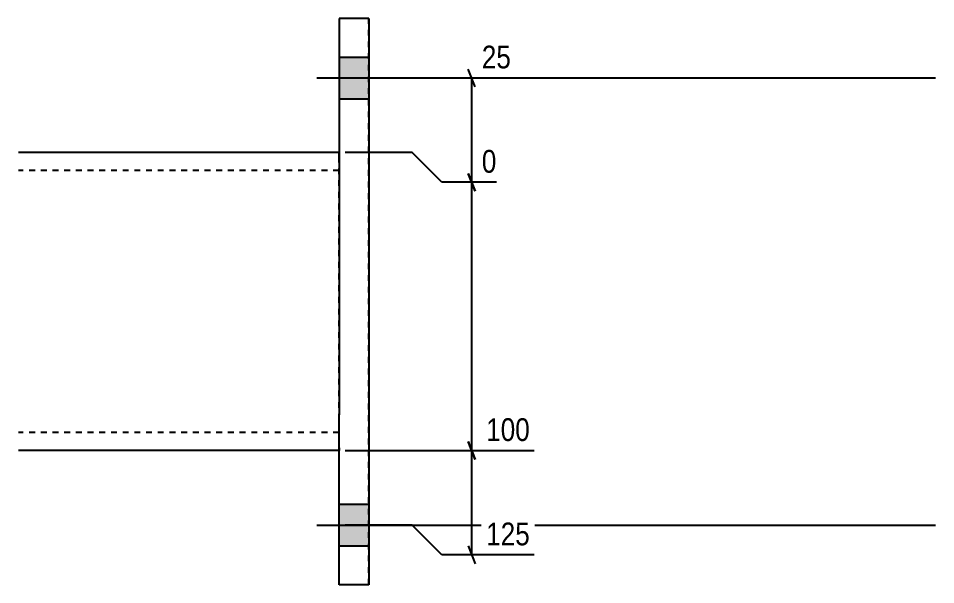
# Model space of a CAD drawing. Header units: millimetres. Extents: x 27 to 41002, y 3 to 1418.
# Drawn here: x 29650.2 to 29957.7, y 19.8 to 209.8 of the extents above; entities that cross this region are included whole.
import ezdxf

# ---------------------------------------------------------------- set-up
doc = ezdxf.new("R2010")
doc.units = ezdxf.units.MM
doc.linetypes.add('DXK_LINE_DOT2', pattern=[3.9198, 1.9599, -1.9599])
doc.layers.add('MÅLSÆTNING', color=7, linetype='Continuous')
doc.layers.add('STÅL', color=7, linetype='Continuous')
doc.styles.add('Arial Narrow', font='ARIALN.TTF', dxfattribs={"height": 0.2})

msp = doc.modelspace()

# ---------------------------------------------------------------- hatches: boundary and pattern name
at = {"layer": 'STÅL', "linetype": 'Continuous'}
for points in [[(29767.71, 182.8), (29767.71, 196.8), (29757.71, 196.8), (29757.71, 182.8)], [(29767.71, 182.8), (29767.71, 196.8), (29757.71, 196.8), (29757.71, 182.8)], [(29767.71, 32.8), (29767.71, 46.8), (29757.71, 46.8), (29757.71, 32.8)], [(29767.71, 32.8), (29767.71, 46.8), (29757.71, 46.8), (29757.71, 32.8)]]:
    msp.add_hatch(color=96, dxfattribs=at).paths.add_polyline_path(points)

# ---------------------------------------------------------------- linework, layer by layer
at = {"layer": 'MÅLSÆTNING', "color": 7, "linetype": 'Continuous'}
for p, q in [((29803.38, 186.8), (29800.98, 192.8)), ((29759.71, 189.8), (29815.33, 189.8)), ((29802.18, 154.8), (29802.18, 189.8)), ((29782.18, 164.8), (29759.71, 164.8)), ((29782.18, 164.8), (29759.71, 164.8)), ((29792.18, 154.8), (29782.18, 164.8)), ((29792.18, 154.8), (29782.18, 164.8)), ((29800.98, 157.8), (29803.38, 151.8)), ((29803.38, 151.8), (29800.98, 157.8)), ((29810.46, 154.8), (29792.18, 154.8)), ((29810.46, 154.8), (29792.18, 154.8)), ((29802.18, 64.8), (29802.18, 154.8)), ((29803.38, 61.8), (29800.98, 67.8)), ((29800.98, 67.8), (29803.38, 61.8)), ((29759.71, 64.8), (29823.12, 64.8)), ((29759.71, 64.8), (29823.12, 64.8)), ((29802.18, 29.8), (29802.18, 64.8)), ((29782.18, 39.8), (29759.71, 39.8)), ((29792.18, 29.8), (29782.18, 39.8)), ((29800.98, 32.8), (29803.38, 26.8)), ((29823.12, 29.8), (29792.18, 29.8))]:
    msp.add_line(p, q, dxfattribs=at)
at = {"layer": 'STÅL', "color": 2, "linetype": 'Continuous'}
for p, q in [((29767.71, 209.8), (29757.71, 209.8)), ((29757.71, 209.8), (29757.71, 162.28)), ((29767.71, 209.8), (29767.71, 19.8)), ((29757.71, 164.8), (29650.21, 164.8)), ((29757.71, 162.28), (29757.71, 161.29)), ((29757.71, 161.29), (29757.71, 76.8)), ((29757.71, 67.32), (29757.71, 76.8)), ((29757.71, 64.8), (29650.21, 64.8)), ((29757.71, 19.8), (29757.71, 67.32)), ((29767.71, 19.8), (29757.71, 19.8))]:
    msp.add_line(p, q, dxfattribs=at)
at = {"layer": 'STÅL', "color": 7, "linetype": 'DXK_LINE_DOT2'}
for p, q in [((29767.71, 19.8), (29767.71, 209.8)), ((29757.71, 163.89), (29757.71, 164.8)), ((29757.71, 162.28), (29757.71, 163.89)), ((29757.71, 67.32), (29757.71, 162.28)), ((29757.71, 158.8), (29650.21, 158.8)), ((29757.71, 70.8), (29650.21, 70.8)), ((29757.71, 65.72), (29757.71, 67.32)), ((29757.71, 65.72), (29757.71, 64.8))]:
    msp.add_line(p, q, dxfattribs=at)
at = {"layer": 'STÅL', "color": 96, "linetype": 'Continuous'}
for p, q in [((29757.71, 196.8), (29767.71, 196.8)), ((29757.71, 196.8), (29767.71, 196.8)), ((29750.21, 189.8), (29957.71, 189.8)), ((29750.21, 189.8), (29957.71, 189.8)), ((29757.71, 182.8), (29767.71, 182.8)), ((29757.71, 182.8), (29767.71, 182.8)), ((29757.71, 46.8), (29767.71, 46.8)), ((29757.71, 46.8), (29767.71, 46.8)), ((29750.21, 39.8), (29957.71, 39.8)), ((29750.21, 39.8), (29957.71, 39.8)), ((29757.71, 32.8), (29767.71, 32.8)), ((29757.71, 32.8), (29767.71, 32.8))]:
    msp.add_line(p, q, dxfattribs=at)

# ---------------------------------------------------------------- wipeouts: each hides what was drawn before it
at = {"color": 0, "linetype": 'Continuous'}
msp.add_wipeout([(29823.26, 66.4), (29823.26, 77.6), (29805.44, 77.6), (29805.44, 66.4)], dxfattribs=at).dxf.layer = 'MÅLSÆTNING'

# ---------------------------------------------------------------- next in the draw order: texts
at = {"layer": 'MÅLSÆTNING', "color": 3, "linetype": 'Continuous', "style": 'Arial Narrow'}
msp.add_text('100', height=7.635, dxfattribs=at).set_placement((29807.04, 68))

# ---------------------------------------------------------------- next in the draw order: wipeouts: each hides what was drawn before it
at = {"color": 0, "linetype": 'Continuous'}
for points in [[(29816.93, 191.4), (29816.93, 202.6), (29803.98, 202.6), (29803.98, 191.4)], [(29812.06, 156.4), (29812.06, 167.6), (29803.98, 167.6), (29803.98, 156.4)], [(29823.26, 31.4), (29823.26, 42.6), (29805.44, 42.6), (29805.44, 31.4)]]:
    msp.add_wipeout(points, dxfattribs=at).dxf.layer = 'MÅLSÆTNING'

# ---------------------------------------------------------------- next in the draw order: texts
at = {"layer": 'MÅLSÆTNING', "color": 3, "linetype": 'Continuous', "style": 'Arial Narrow'}
for s, height, p in [('25', 7.635, (29805.58, 193)), ('0', 7.64, (29805.58, 158)), ('125', 7.635, (29807.04, 33))]:
    msp.add_text(s, height=height, dxfattribs=at).set_placement(p)

doc.saveas('drawing.dxf')
